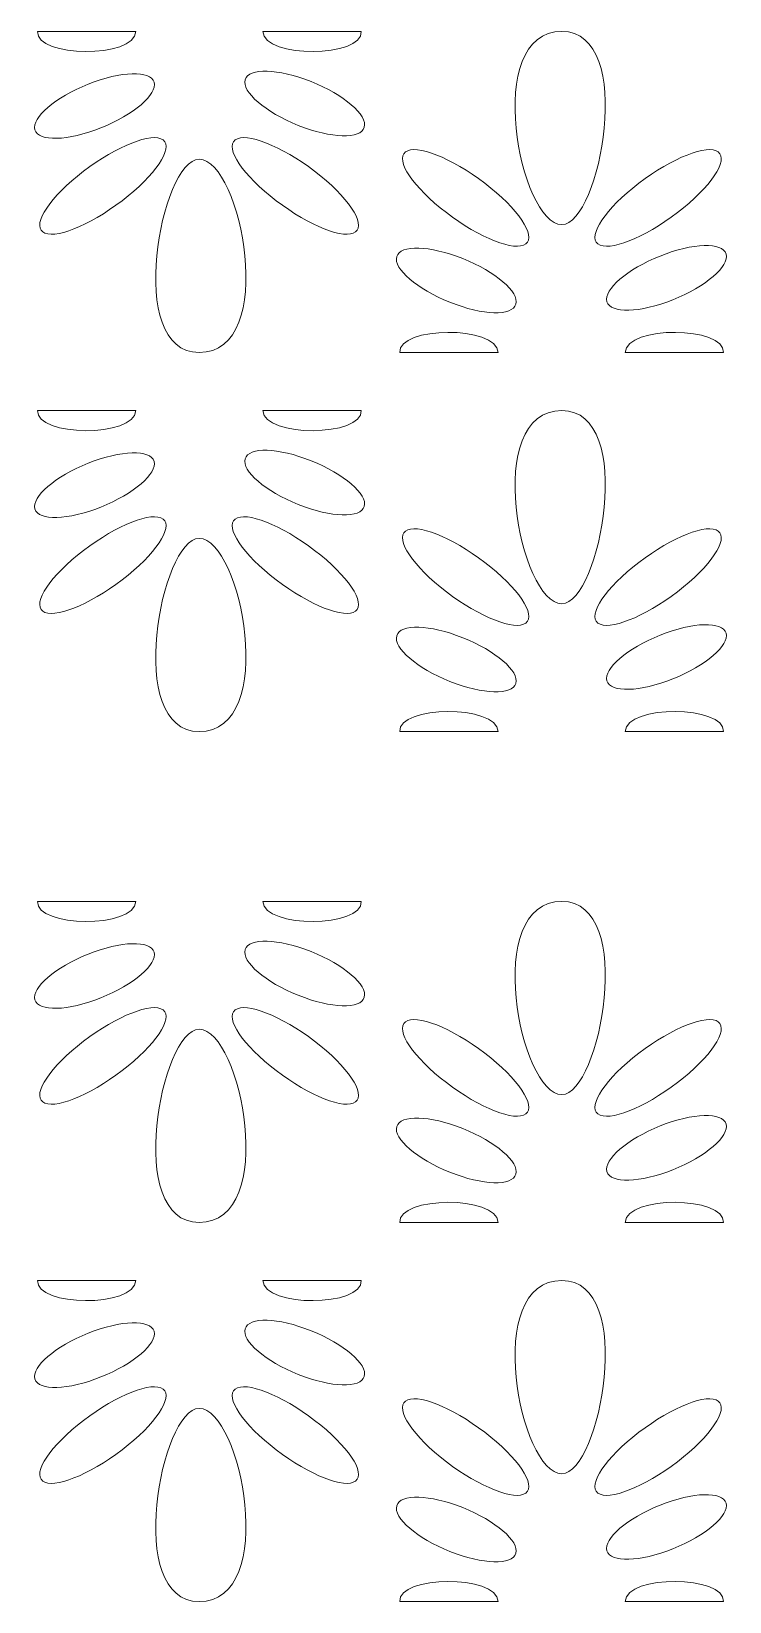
# Model space of a CAD drawing. Header units: centimetres. Extents: x -123 to 123, y -49 to 49.
# Drawn here: x 79 to 122.5, y -48.9 to 48.9 of the extents above; entities that cross this region are included whole.
import ezdxf

# ---------------------------------------------------------------- set-up
doc = ezdxf.new("R2010")
doc.units = ezdxf.units.CM
doc.header["$MEASUREMENT"] = 0
doc.layers.add('layer 1', color=7, linetype='Continuous')

msp = doc.modelspace()

# ---------------------------------------------------------------- linework, layer by layer
at = {"layer": 'layer 1', "color": 175, "lineweight": 9}
for points, knots in [([(85.54135, 48.90033), (85.44539, 47.18902), (79.31788, 47.26418), (79.40993, 48.90033), (79.40993, 48.90033), (79.40993, 48.90033), (85.54135, 48.90033), (85.54135, 48.90033)], [0, 0, 0, 0, 0.33333333, 0.33333333, 0.33333333, 0.33333333, 1, 1, 1, 1]), ([(93.44788, 48.90033), (93.54384, 47.18902), (99.67134, 47.26418), (99.5793, 48.90033), (99.5793, 48.90033), (99.5793, 48.90033), (93.44788, 48.90033), (93.44788, 48.90033)], [0, 0, 0, 0, 0.33333333, 0.33333333, 0.33333333, 0.33333333, 1, 1, 1, 1]), ([(112.0833, 48.90032), (116.75495, 48.90032), (114.45712, 36.86578), (112.08329, 36.86591), (112.08329, 36.86591), (109.46342, 36.86667), (107.09494, 48.90032), (112.0833, 48.90032)], [0, 0, 0, 0, 0.33333333, 0.33333333, 0.33333333, 0.33333333, 1, 1, 1, 1]), ([(79.24479, 42.77137), (79.02554, 43.52404), (80.5102, 44.79755), (82.56087, 45.61582), (82.56087, 45.61582), (84.61153, 46.4341), (86.45166, 46.48728), (86.6709, 45.73461), (86.6709, 45.73461), (86.89015, 44.98194), (85.40549, 43.70843), (83.35483, 42.89015), (83.35483, 42.89015), (81.30416, 42.07188), (79.46404, 42.0187), (79.24479, 42.77137)], [0, 0, 0, 0, 0.2, 0.2, 0.2, 0.2, 0.4, 0.4, 0.4, 0.4, 0.6, 0.6, 0.6, 0.6, 1, 1, 1, 1]), ([(99.77008, 42.92927), (99.98932, 43.68194), (98.50467, 44.95545), (96.454, 45.77372), (96.454, 45.77372), (94.40334, 46.592), (92.56321, 46.64518), (92.34396, 45.89251), (92.34396, 45.89251), (92.12472, 45.13983), (93.60937, 43.86633), (95.66004, 43.04805), (95.66004, 43.04805), (97.71071, 42.22978), (99.55083, 42.17659), (99.77008, 42.92927)], [0, 0, 0, 0, 0.2, 0.2, 0.2, 0.2, 0.4, 0.4, 0.4, 0.4, 0.6, 0.6, 0.6, 0.6, 1, 1, 1, 1]), ([(87.22873, 42.1382), (87.89103, 41.6321), (86.74934, 39.93915), (84.67869, 38.35687), (84.67869, 38.35687), (82.60804, 36.7746), (80.39255, 35.90218), (79.73025, 36.40827), (79.73025, 36.40827), (79.06794, 36.91437), (80.20963, 38.60733), (82.28028, 40.1896), (82.28028, 40.1896), (84.35093, 41.77188), (86.56642, 42.64429), (87.22873, 42.1382)], [0, 0, 0, 0, 0.2, 0.2, 0.2, 0.2, 0.4, 0.4, 0.4, 0.4, 0.6, 0.6, 0.6, 0.6, 1, 1, 1, 1]), ([(91.72841, 42.13821), (92.39071, 42.6443), (94.6062, 41.77189), (96.67685, 40.18961), (96.67685, 40.18961), (98.74749, 38.60734), (99.88918, 36.91438), (99.22688, 36.40829), (99.22688, 36.40829), (98.56458, 35.90219), (96.34908, 36.77461), (94.27844, 38.35688), (94.27844, 38.35688), (92.20779, 39.93915), (91.0661, 41.63211), (91.72841, 42.13821)], [0, 0, 0, 0, 0.2, 0.2, 0.2, 0.2, 0.4, 0.4, 0.4, 0.4, 0.6, 0.6, 0.6, 0.6, 1, 1, 1, 1]), ([(109.83346, 35.66246), (109.17115, 35.15637), (106.95566, 36.02879), (104.88502, 37.61106), (104.88502, 37.61106), (102.81437, 39.19333), (101.67268, 40.88629), (102.33498, 41.39239), (102.33498, 41.39239), (102.99729, 41.89848), (105.21278, 41.02607), (107.28342, 39.44379), (107.28342, 39.44379), (109.35407, 37.86152), (110.49576, 36.16856), (109.83346, 35.66246)], [0, 0, 0, 0, 0.2, 0.2, 0.2, 0.2, 0.4, 0.4, 0.4, 0.4, 0.6, 0.6, 0.6, 0.6, 1, 1, 1, 1]), ([(114.33314, 35.66247), (113.67083, 36.16857), (114.81252, 37.86153), (116.88317, 39.4438), (116.88317, 39.4438), (118.95382, 41.02608), (121.16931, 41.89849), (121.83162, 41.3924), (121.83162, 41.3924), (122.49392, 40.8863), (121.35223, 39.19334), (119.28158, 37.61107), (119.28158, 37.61107), (117.21093, 36.02879), (114.99544, 35.15638), (114.33314, 35.66247)], [0, 0, 0, 0, 0.2, 0.2, 0.2, 0.2, 0.4, 0.4, 0.4, 0.4, 0.6, 0.6, 0.6, 0.6, 1, 1, 1, 1]), ([(89.47856, 28.90035), (84.80691, 28.90035), (87.10474, 40.93489), (89.47857, 40.93476), (89.47857, 40.93476), (92.09844, 40.934), (94.46692, 28.90035), (89.47856, 28.90035)], [0, 0, 0, 0, 0.33333333, 0.33333333, 0.33333333, 0.33333333, 1, 1, 1, 1]), ([(101.79178, 34.8714), (101.57254, 34.11873), (103.0572, 32.84523), (105.10786, 32.02695), (105.10786, 32.02695), (107.15853, 31.20867), (108.99865, 31.15549), (109.2179, 31.90816), (109.2179, 31.90816), (109.43714, 32.66084), (107.95249, 33.93434), (105.90182, 34.75262), (105.90182, 34.75262), (103.85116, 35.5709), (102.01103, 35.62408), (101.79178, 34.8714)], [0, 0, 0, 0, 0.2, 0.2, 0.2, 0.2, 0.4, 0.4, 0.4, 0.4, 0.6, 0.6, 0.6, 0.6, 1, 1, 1, 1]), ([(122.31707, 35.0293), (122.53632, 34.27663), (121.05166, 33.00312), (119.001, 32.18485), (119.001, 32.18485), (116.95033, 31.36657), (115.11021, 31.31339), (114.89096, 32.06606), (114.89096, 32.06606), (114.67171, 32.81874), (116.15637, 34.09224), (118.20704, 34.91052), (118.20704, 34.91052), (120.2577, 35.72879), (122.09783, 35.78197), (122.31707, 35.0293)], [0, 0, 0, 0, 0.2, 0.2, 0.2, 0.2, 0.4, 0.4, 0.4, 0.4, 0.6, 0.6, 0.6, 0.6, 1, 1, 1, 1]), ([(108.11398, 28.90034), (108.01802, 30.61165), (101.89052, 30.53649), (101.98256, 28.90034), (101.98256, 28.90034), (101.98256, 28.90034), (108.11398, 28.90034), (108.11398, 28.90034)], [0, 0, 0, 0, 0.33333333, 0.33333333, 0.33333333, 0.33333333, 1, 1, 1, 1]), ([(116.02051, 28.90034), (116.11647, 30.61165), (122.24398, 30.53649), (122.15193, 28.90034), (122.15193, 28.90034), (122.15193, 28.90034), (116.02051, 28.90034), (116.02051, 28.90034)], [0, 0, 0, 0, 0.33333333, 0.33333333, 0.33333333, 0.33333333, 1, 1, 1, 1]), ([(85.54135, 25.28635), (85.44539, 23.57504), (79.31788, 23.6502), (79.40993, 25.28635), (79.40993, 25.28635), (79.40993, 25.28635), (85.54135, 25.28635), (85.54135, 25.28635)], [0, 0, 0, 0, 0.33333333, 0.33333333, 0.33333333, 0.33333333, 1, 1, 1, 1]), ([(93.44788, 25.28635), (93.54384, 23.57504), (99.67134, 23.6502), (99.5793, 25.28635), (99.5793, 25.28635), (99.5793, 25.28635), (93.44788, 25.28635), (93.44788, 25.28635)], [0, 0, 0, 0, 0.33333333, 0.33333333, 0.33333333, 0.33333333, 1, 1, 1, 1]), ([(112.0833, 25.28634), (116.75495, 25.28634), (114.45712, 13.2518), (112.08329, 13.25193), (112.08329, 13.25193), (109.46342, 13.25269), (107.09494, 25.28634), (112.0833, 25.28634)], [0, 0, 0, 0, 0.33333333, 0.33333333, 0.33333333, 0.33333333, 1, 1, 1, 1]), ([(79.24479, 19.15739), (79.02554, 19.91006), (80.5102, 21.18357), (82.56087, 22.00184), (82.56087, 22.00184), (84.61153, 22.82012), (86.45166, 22.8733), (86.6709, 22.12063), (86.6709, 22.12063), (86.89015, 21.36796), (85.40549, 20.09445), (83.35483, 19.27617), (83.35483, 19.27617), (81.30416, 18.4579), (79.46404, 18.40472), (79.24479, 19.15739)], [0, 0, 0, 0, 0.2, 0.2, 0.2, 0.2, 0.4, 0.4, 0.4, 0.4, 0.6, 0.6, 0.6, 0.6, 1, 1, 1, 1]), ([(99.77008, 19.31529), (99.98932, 20.06796), (98.50467, 21.34147), (96.454, 22.15974), (96.454, 22.15974), (94.40334, 22.97802), (92.56321, 23.0312), (92.34396, 22.27853), (92.34396, 22.27853), (92.12472, 21.52585), (93.60937, 20.25235), (95.66004, 19.43407), (95.66004, 19.43407), (97.71071, 18.6158), (99.55083, 18.56261), (99.77008, 19.31529)], [0, 0, 0, 0, 0.2, 0.2, 0.2, 0.2, 0.4, 0.4, 0.4, 0.4, 0.6, 0.6, 0.6, 0.6, 1, 1, 1, 1]), ([(87.22873, 18.52422), (87.89103, 18.01812), (86.74934, 16.32517), (84.67869, 14.74289), (84.67869, 14.74289), (82.60804, 13.16062), (80.39255, 12.2882), (79.73025, 12.79429), (79.73025, 12.79429), (79.06794, 13.30039), (80.20963, 14.99335), (82.28028, 16.57562), (82.28028, 16.57562), (84.35093, 18.1579), (86.56642, 19.03031), (87.22873, 18.52422)], [0, 0, 0, 0, 0.2, 0.2, 0.2, 0.2, 0.4, 0.4, 0.4, 0.4, 0.6, 0.6, 0.6, 0.6, 1, 1, 1, 1]), ([(91.72841, 18.52423), (92.39071, 19.03032), (94.6062, 18.15791), (96.67685, 16.57563), (96.67685, 16.57563), (98.74749, 14.99336), (99.88918, 13.3004), (99.22688, 12.79431), (99.22688, 12.79431), (98.56458, 12.28821), (96.34908, 13.16063), (94.27844, 14.7429), (94.27844, 14.7429), (92.20779, 16.32517), (91.0661, 18.01813), (91.72841, 18.52423)], [0, 0, 0, 0, 0.2, 0.2, 0.2, 0.2, 0.4, 0.4, 0.4, 0.4, 0.6, 0.6, 0.6, 0.6, 1, 1, 1, 1]), ([(109.83346, 12.04848), (109.17115, 11.54239), (106.95566, 12.41481), (104.88502, 13.99708), (104.88502, 13.99708), (102.81437, 15.57935), (101.67268, 17.27231), (102.33498, 17.77841), (102.33498, 17.77841), (102.99729, 18.2845), (105.21278, 17.41209), (107.28342, 15.82981), (107.28342, 15.82981), (109.35407, 14.24754), (110.49576, 12.55458), (109.83346, 12.04848)], [0, 0, 0, 0, 0.2, 0.2, 0.2, 0.2, 0.4, 0.4, 0.4, 0.4, 0.6, 0.6, 0.6, 0.6, 1, 1, 1, 1]), ([(114.33314, 12.04849), (113.67083, 12.55459), (114.81252, 14.24755), (116.88317, 15.82982), (116.88317, 15.82982), (118.95382, 17.4121), (121.16931, 18.28451), (121.83162, 17.77842), (121.83162, 17.77842), (122.49392, 17.27232), (121.35223, 15.57936), (119.28158, 13.99709), (119.28158, 13.99709), (117.21093, 12.41481), (114.99544, 11.5424), (114.33314, 12.04849)], [0, 0, 0, 0, 0.2, 0.2, 0.2, 0.2, 0.4, 0.4, 0.4, 0.4, 0.6, 0.6, 0.6, 0.6, 1, 1, 1, 1]), ([(89.47856, 5.28637), (84.80691, 5.28637), (87.10474, 17.32091), (89.47857, 17.32078), (89.47857, 17.32078), (92.09844, 17.32002), (94.46692, 5.28637), (89.47856, 5.28637)], [0, 0, 0, 0, 0.33333333, 0.33333333, 0.33333333, 0.33333333, 1, 1, 1, 1]), ([(101.79178, 11.25742), (101.57254, 10.50475), (103.0572, 9.23125), (105.10786, 8.41297), (105.10786, 8.41297), (107.15853, 7.59469), (108.99865, 7.54151), (109.2179, 8.29418), (109.2179, 8.29418), (109.43714, 9.04686), (107.95249, 10.32036), (105.90182, 11.13864), (105.90182, 11.13864), (103.85116, 11.95692), (102.01103, 12.0101), (101.79178, 11.25742)], [0, 0, 0, 0, 0.2, 0.2, 0.2, 0.2, 0.4, 0.4, 0.4, 0.4, 0.6, 0.6, 0.6, 0.6, 1, 1, 1, 1]), ([(122.31707, 11.41532), (122.53632, 10.66265), (121.05166, 9.38914), (119.001, 8.57087), (119.001, 8.57087), (116.95033, 7.75259), (115.11021, 7.69941), (114.89096, 8.45208), (114.89096, 8.45208), (114.67171, 9.20476), (116.15637, 10.47826), (118.20704, 11.29654), (118.20704, 11.29654), (120.2577, 12.11481), (122.09783, 12.16799), (122.31707, 11.41532)], [0, 0, 0, 0, 0.2, 0.2, 0.2, 0.2, 0.4, 0.4, 0.4, 0.4, 0.6, 0.6, 0.6, 0.6, 1, 1, 1, 1]), ([(108.11398, 5.28636), (108.01802, 6.99767), (101.89052, 6.92251), (101.98256, 5.28636), (101.98256, 5.28636), (101.98256, 5.28636), (108.11398, 5.28636), (108.11398, 5.28636)], [0, 0, 0, 0, 0.33333333, 0.33333333, 0.33333333, 0.33333333, 1, 1, 1, 1]), ([(116.02051, 5.28636), (116.11647, 6.99767), (122.24398, 6.92251), (122.15193, 5.28636), (122.15193, 5.28636), (122.15193, 5.28636), (116.02051, 5.28636), (116.02051, 5.28636)], [0, 0, 0, 0, 0.33333333, 0.33333333, 0.33333333, 0.33333333, 1, 1, 1, 1])]:
    msp.add_open_spline(points, degree=3, knots=knots, dxfattribs=at)
at = {"layer": 'layer 1', "color": 240, "lineweight": 9}
for points, knots in [([(85.54135, -5.28636), (85.44539, -6.99767), (79.31788, -6.92251), (79.40993, -5.28636), (79.40993, -5.28636), (79.40993, -5.28636), (85.54135, -5.28636), (85.54135, -5.28636)], [0, 0, 0, 0, 0.33333333, 0.33333333, 0.33333333, 0.33333333, 1, 1, 1, 1]), ([(93.44788, -5.28636), (93.54384, -6.99767), (99.67134, -6.92251), (99.5793, -5.28636), (99.5793, -5.28636), (99.5793, -5.28636), (93.44788, -5.28636), (93.44788, -5.28636)], [0, 0, 0, 0, 0.33333333, 0.33333333, 0.33333333, 0.33333333, 1, 1, 1, 1]), ([(112.0833, -5.28637), (116.75495, -5.28637), (114.45712, -17.32091), (112.08329, -17.32078), (112.08329, -17.32078), (109.46342, -17.32002), (107.09494, -5.28637), (112.0833, -5.28637)], [0, 0, 0, 0, 0.33333333, 0.33333333, 0.33333333, 0.33333333, 1, 1, 1, 1]), ([(79.24479, -11.41532), (79.02554, -10.66265), (80.5102, -9.38914), (82.56087, -8.57087), (82.56087, -8.57087), (84.61153, -7.75259), (86.45166, -7.69941), (86.6709, -8.45208), (86.6709, -8.45208), (86.89015, -9.20475), (85.40549, -10.47826), (83.35483, -11.29654), (83.35483, -11.29654), (81.30416, -12.11481), (79.46404, -12.16799), (79.24479, -11.41532)], [0, 0, 0, 0, 0.2, 0.2, 0.2, 0.2, 0.4, 0.4, 0.4, 0.4, 0.6, 0.6, 0.6, 0.6, 1, 1, 1, 1]), ([(99.77008, -11.25742), (99.98932, -10.50475), (98.50467, -9.23124), (96.454, -8.41297), (96.454, -8.41297), (94.40334, -7.59469), (92.56321, -7.54151), (92.34396, -8.29418), (92.34396, -8.29418), (92.12472, -9.04686), (93.60937, -10.32036), (95.66004, -11.13864), (95.66004, -11.13864), (97.71071, -11.95691), (99.55083, -12.0101), (99.77008, -11.25742)], [0, 0, 0, 0, 0.2, 0.2, 0.2, 0.2, 0.4, 0.4, 0.4, 0.4, 0.6, 0.6, 0.6, 0.6, 1, 1, 1, 1]), ([(87.22873, -12.04849), (87.89103, -12.55459), (86.74934, -14.24754), (84.67869, -15.82982), (84.67869, -15.82982), (82.60804, -17.41209), (80.39255, -18.28451), (79.73025, -17.77842), (79.73025, -17.77842), (79.06794, -17.27232), (80.20963, -15.57936), (82.28028, -13.99709), (82.28028, -13.99709), (84.35093, -12.41481), (86.56642, -11.5424), (87.22873, -12.04849)], [0, 0, 0, 0, 0.2, 0.2, 0.2, 0.2, 0.4, 0.4, 0.4, 0.4, 0.6, 0.6, 0.6, 0.6, 1, 1, 1, 1]), ([(91.72841, -12.04848), (92.39071, -11.54239), (94.6062, -12.4148), (96.67685, -13.99708), (96.67685, -13.99708), (98.74749, -15.57935), (99.88918, -17.27231), (99.22688, -17.7784), (99.22688, -17.7784), (98.56458, -18.2845), (96.34908, -17.41208), (94.27844, -15.82981), (94.27844, -15.82981), (92.20779, -14.24754), (91.0661, -12.55458), (91.72841, -12.04848)], [0, 0, 0, 0, 0.2, 0.2, 0.2, 0.2, 0.4, 0.4, 0.4, 0.4, 0.6, 0.6, 0.6, 0.6, 1, 1, 1, 1]), ([(109.83346, -18.52423), (109.17115, -19.03032), (106.95566, -18.1579), (104.88502, -16.57563), (104.88502, -16.57563), (102.81437, -14.99336), (101.67268, -13.3004), (102.33498, -12.7943), (102.33498, -12.7943), (102.99729, -12.28821), (105.21278, -13.16062), (107.28342, -14.7429), (107.28342, -14.7429), (109.35407, -16.32517), (110.49576, -18.01813), (109.83346, -18.52423)], [0, 0, 0, 0, 0.2, 0.2, 0.2, 0.2, 0.4, 0.4, 0.4, 0.4, 0.6, 0.6, 0.6, 0.6, 1, 1, 1, 1]), ([(114.33314, -18.52422), (113.67083, -18.01812), (114.81252, -16.32516), (116.88317, -14.74289), (116.88317, -14.74289), (118.95382, -13.16061), (121.16931, -12.2882), (121.83162, -12.79429), (121.83162, -12.79429), (122.49392, -13.30039), (121.35223, -14.99335), (119.28158, -16.57562), (119.28158, -16.57562), (117.21093, -18.1579), (114.99544, -19.03031), (114.33314, -18.52422)], [0, 0, 0, 0, 0.2, 0.2, 0.2, 0.2, 0.4, 0.4, 0.4, 0.4, 0.6, 0.6, 0.6, 0.6, 1, 1, 1, 1]), ([(89.47856, -25.28634), (84.80691, -25.28634), (87.10474, -13.2518), (89.47857, -13.25193), (89.47857, -13.25193), (92.09844, -13.25269), (94.46692, -25.28634), (89.47856, -25.28634)], [0, 0, 0, 0, 0.33333333, 0.33333333, 0.33333333, 0.33333333, 1, 1, 1, 1]), ([(101.79178, -19.31529), (101.57254, -20.06796), (103.0572, -21.34146), (105.10786, -22.15974), (105.10786, -22.15974), (107.15853, -22.97802), (108.99865, -23.0312), (109.2179, -22.27853), (109.2179, -22.27853), (109.43714, -21.52585), (107.95249, -20.25235), (105.90182, -19.43407), (105.90182, -19.43407), (103.85116, -18.61579), (102.01103, -18.56261), (101.79178, -19.31529)], [0, 0, 0, 0, 0.2, 0.2, 0.2, 0.2, 0.4, 0.4, 0.4, 0.4, 0.6, 0.6, 0.6, 0.6, 1, 1, 1, 1]), ([(122.31707, -19.15739), (122.53632, -19.91006), (121.05166, -21.18357), (119.001, -22.00184), (119.001, -22.00184), (116.95033, -22.82012), (115.11021, -22.8733), (114.89096, -22.12063), (114.89096, -22.12063), (114.67171, -21.36795), (116.15637, -20.09445), (118.20704, -19.27617), (118.20704, -19.27617), (120.2577, -18.4579), (122.09783, -18.40472), (122.31707, -19.15739)], [0, 0, 0, 0, 0.2, 0.2, 0.2, 0.2, 0.4, 0.4, 0.4, 0.4, 0.6, 0.6, 0.6, 0.6, 1, 1, 1, 1]), ([(108.11398, -25.28635), (108.01802, -23.57504), (101.89052, -23.6502), (101.98256, -25.28635), (101.98256, -25.28635), (101.98256, -25.28635), (108.11398, -25.28635), (108.11398, -25.28635)], [0, 0, 0, 0, 0.33333333, 0.33333333, 0.33333333, 0.33333333, 1, 1, 1, 1]), ([(116.02051, -25.28635), (116.11647, -23.57504), (122.24398, -23.6502), (122.15193, -25.28635), (122.15193, -25.28635), (122.15193, -25.28635), (116.02051, -25.28635), (116.02051, -25.28635)], [0, 0, 0, 0, 0.33333333, 0.33333333, 0.33333333, 0.33333333, 1, 1, 1, 1]), ([(85.54135, -28.90034), (85.44539, -30.61165), (79.31788, -30.53649), (79.40993, -28.90034), (79.40993, -28.90034), (79.40993, -28.90034), (85.54135, -28.90034), (85.54135, -28.90034)], [0, 0, 0, 0, 0.33333333, 0.33333333, 0.33333333, 0.33333333, 1, 1, 1, 1]), ([(93.44788, -28.90034), (93.54384, -30.61165), (99.67134, -30.53649), (99.5793, -28.90034), (99.5793, -28.90034), (99.5793, -28.90034), (93.44788, -28.90034), (93.44788, -28.90034)], [0, 0, 0, 0, 0.33333333, 0.33333333, 0.33333333, 0.33333333, 1, 1, 1, 1]), ([(112.0833, -28.90035), (116.75495, -28.90035), (114.45712, -40.93489), (112.08329, -40.93476), (112.08329, -40.93476), (109.46342, -40.934), (107.09494, -28.90035), (112.0833, -28.90035)], [0, 0, 0, 0, 0.33333333, 0.33333333, 0.33333333, 0.33333333, 1, 1, 1, 1]), ([(99.77008, -34.8714), (99.98932, -34.11873), (98.50467, -32.84522), (96.454, -32.02695), (96.454, -32.02695), (94.40334, -31.20867), (92.56321, -31.15549), (92.34396, -31.90816), (92.34396, -31.90816), (92.12472, -32.66084), (93.60937, -33.93434), (95.66004, -34.75262), (95.66004, -34.75262), (97.71071, -35.57089), (99.55083, -35.62408), (99.77008, -34.8714)], [0, 0, 0, 0, 0.2, 0.2, 0.2, 0.2, 0.4, 0.4, 0.4, 0.4, 0.6, 0.6, 0.6, 0.6, 1, 1, 1, 1]), ([(79.24479, -35.0293), (79.02554, -34.27663), (80.5102, -33.00312), (82.56087, -32.18485), (82.56087, -32.18485), (84.61153, -31.36657), (86.45166, -31.31339), (86.6709, -32.06606), (86.6709, -32.06606), (86.89015, -32.81873), (85.40549, -34.09224), (83.35483, -34.91052), (83.35483, -34.91052), (81.30416, -35.72879), (79.46404, -35.78197), (79.24479, -35.0293)], [0, 0, 0, 0, 0.2, 0.2, 0.2, 0.2, 0.4, 0.4, 0.4, 0.4, 0.6, 0.6, 0.6, 0.6, 1, 1, 1, 1]), ([(87.22873, -35.66247), (87.89103, -36.16857), (86.74934, -37.86152), (84.67869, -39.4438), (84.67869, -39.4438), (82.60804, -41.02607), (80.39255, -41.89849), (79.73025, -41.3924), (79.73025, -41.3924), (79.06794, -40.8863), (80.20963, -39.19334), (82.28028, -37.61107), (82.28028, -37.61107), (84.35093, -36.02879), (86.56642, -35.15638), (87.22873, -35.66247)], [0, 0, 0, 0, 0.2, 0.2, 0.2, 0.2, 0.4, 0.4, 0.4, 0.4, 0.6, 0.6, 0.6, 0.6, 1, 1, 1, 1]), ([(91.72841, -35.66246), (92.39071, -35.15637), (94.6062, -36.02878), (96.67685, -37.61106), (96.67685, -37.61106), (98.74749, -39.19333), (99.88918, -40.88629), (99.22688, -41.39238), (99.22688, -41.39238), (98.56458, -41.89848), (96.34908, -41.02606), (94.27844, -39.44379), (94.27844, -39.44379), (92.20779, -37.86152), (91.0661, -36.16856), (91.72841, -35.66246)], [0, 0, 0, 0, 0.2, 0.2, 0.2, 0.2, 0.4, 0.4, 0.4, 0.4, 0.6, 0.6, 0.6, 0.6, 1, 1, 1, 1]), ([(109.83346, -42.13821), (109.17115, -42.6443), (106.95566, -41.77188), (104.88502, -40.18961), (104.88502, -40.18961), (102.81437, -38.60734), (101.67268, -36.91438), (102.33498, -36.40828), (102.33498, -36.40828), (102.99729, -35.90219), (105.21278, -36.7746), (107.28342, -38.35688), (107.28342, -38.35688), (109.35407, -39.93915), (110.49576, -41.63211), (109.83346, -42.13821)], [0, 0, 0, 0, 0.2, 0.2, 0.2, 0.2, 0.4, 0.4, 0.4, 0.4, 0.6, 0.6, 0.6, 0.6, 1, 1, 1, 1]), ([(114.33314, -42.1382), (113.67083, -41.6321), (114.81252, -39.93914), (116.88317, -38.35687), (116.88317, -38.35687), (118.95382, -36.77459), (121.16931, -35.90218), (121.83162, -36.40827), (121.83162, -36.40827), (122.49392, -36.91437), (121.35223, -38.60733), (119.28158, -40.1896), (119.28158, -40.1896), (117.21093, -41.77188), (114.99544, -42.64429), (114.33314, -42.1382)], [0, 0, 0, 0, 0.2, 0.2, 0.2, 0.2, 0.4, 0.4, 0.4, 0.4, 0.6, 0.6, 0.6, 0.6, 1, 1, 1, 1]), ([(89.47856, -48.90032), (84.80691, -48.90032), (87.10474, -36.86578), (89.47857, -36.86591), (89.47857, -36.86591), (92.09844, -36.86667), (94.46692, -48.90032), (89.47856, -48.90032)], [0, 0, 0, 0, 0.33333333, 0.33333333, 0.33333333, 0.33333333, 1, 1, 1, 1]), ([(122.31707, -42.77137), (122.53632, -43.52404), (121.05166, -44.79755), (119.001, -45.61582), (119.001, -45.61582), (116.95033, -46.4341), (115.11021, -46.48728), (114.89096, -45.73461), (114.89096, -45.73461), (114.67171, -44.98193), (116.15637, -43.70843), (118.20704, -42.89015), (118.20704, -42.89015), (120.2577, -42.07188), (122.09783, -42.0187), (122.31707, -42.77137)], [0, 0, 0, 0, 0.2, 0.2, 0.2, 0.2, 0.4, 0.4, 0.4, 0.4, 0.6, 0.6, 0.6, 0.6, 1, 1, 1, 1]), ([(101.79178, -42.92927), (101.57254, -43.68194), (103.0572, -44.95544), (105.10786, -45.77372), (105.10786, -45.77372), (107.15853, -46.592), (108.99865, -46.64518), (109.2179, -45.89251), (109.2179, -45.89251), (109.43714, -45.13983), (107.95249, -43.86633), (105.90182, -43.04805), (105.90182, -43.04805), (103.85116, -42.22977), (102.01103, -42.17659), (101.79178, -42.92927)], [0, 0, 0, 0, 0.2, 0.2, 0.2, 0.2, 0.4, 0.4, 0.4, 0.4, 0.6, 0.6, 0.6, 0.6, 1, 1, 1, 1]), ([(108.11398, -48.90033), (108.01802, -47.18902), (101.89052, -47.26418), (101.98256, -48.90033), (101.98256, -48.90033), (101.98256, -48.90033), (108.11398, -48.90033), (108.11398, -48.90033)], [0, 0, 0, 0, 0.33333333, 0.33333333, 0.33333333, 0.33333333, 1, 1, 1, 1]), ([(116.02051, -48.90033), (116.11647, -47.18902), (122.24398, -47.26418), (122.15193, -48.90033), (122.15193, -48.90033), (122.15193, -48.90033), (116.02051, -48.90033), (116.02051, -48.90033)], [0, 0, 0, 0, 0.33333333, 0.33333333, 0.33333333, 0.33333333, 1, 1, 1, 1])]:
    msp.add_open_spline(points, degree=3, knots=knots, dxfattribs=at)

doc.saveas('drawing.dxf')
